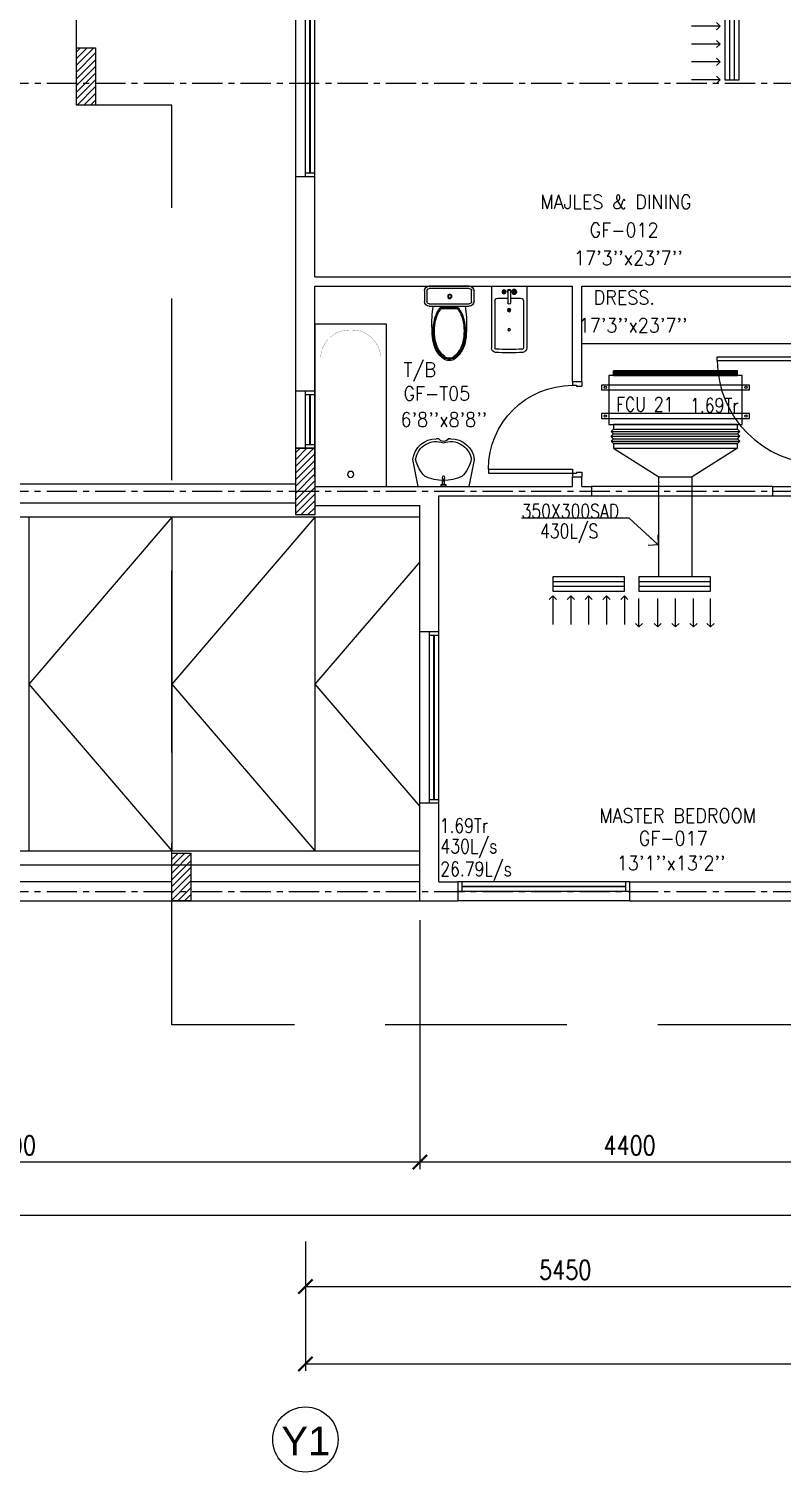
# Model space of a CAD drawing. Header units: millimetres. Extents: x -1288794 to 2153086, y -2701644 to -1335282.
# Drawn here: x 848067 to 855967, y -1515261 to -1500119 of the extents above; entities that cross this region are included whole.
import ezdxf
from ezdxf.enums import TextEntityAlignment as Align

# ---------------------------------------------------------------- set-up
doc = ezdxf.new("R2010")
doc.units = ezdxf.units.MM
doc.header["$LTSCALE"] = 100
doc.header["$PDMODE"] = 34
doc.linetypes.add('CENTER', pattern=[50.8, 31.75, -6.35, 6.35, -6.35])
doc.linetypes.add('DASHED2', pattern=[9.525, 6.35, -3.175])
for name, color, linetype in [('A-ANNO-DIMS', 1, 'Continuous'), ('A-ANNO-SYMB', 33, 'Continuous'), ('A-ANNO-TEXT', 8, 'Continuous'), ('A-AREA', 8, 'CENTER'), ('A-DOOR', 4, 'Continuous'), ('A-FLOR-OVHD', 4, 'DASHED2'), ('A-FLOR-PFIX', 8, 'Continuous'), ('A-FLOR-SPCL', 8, 'Continuous'), ('A-GLAZ', 5, 'Continuous'), ('A-GRID', 253, 'CENTER'), ('A-WALL-FULL', 8, 'Continuous'), ('AC-SAD', 3, 'Continuous'), ('AC-SAD TEXT', 3, 'Continuous'), ('FCU-AC', 160, 'Continuous'), ('HATCH', 251, 'Continuous'), ('L-WALK', 8, 'Continuous'), ('RETURN GRILL RIGHT', 1, 'Continuous'), ('S-COL- HACT.', 9, 'Continuous'), ('S-COL.', 8, 'Continuous'), ('SUPPLY GRILL RIGHT', 3, 'Continuous')]:
    doc.layers.add(name, color=color, linetype=linetype)
doc.styles.add('ROMANS', font='romans.shx', dxfattribs={"width": 0.8})
doc.styles.add('SANSSERIF', font='sas_____.pfb')
doc.styles.add('SIMPLEX', font='simplex.shx', dxfattribs={"width": 0.8})
doc.dimstyles.new('100 of DIM2', dxfattribs={"dimscale": 0, "dimtxt": 200, "dimasz": 150, "dimexe": 75, "dimexo": 200, "dimgap": 75, "dimtad": 1, "dimdec": 0, "dimrnd": 5, "dimzin": 0, "dimdsep": 46, "dimtxsty": 'ROMANS', "dimblk": 'ARCHTICK', "dimcen": 100, "dimclrd": 94, "dimclre": 94, "dimclrt": 2, "dimadec": 0, "dimazin": 0, "dimtfac": 1, "dimtdec": 0, "dimtofl": 0, "dimtmove": 2, "dimatfit": 3, "dimldrblk": 'OPEN90', "dimfxl": 75, "dimtolj": 1, "dimtzin": 0, "dimarcsym": 0})
pattern_1 = [(45, (1972922.05, -1109556.65), (-35.355339, 35.355339), [])]

# ---------------------------------------------------------------- blocks, each defined once
blk = doc.blocks.new('BIDET-1')
for p, q in [((175, 0), (-175, 0)), ((-185, -10), (-185, -649)), ((-15, -125), (-120, -125)), ((-39, -59), (-69, -59)), ((-54, -44), (-54, -74)), ((-15, -54), (-15, -174)), ((15, -54), (15, -174)), ((120, -125), (15, -125)), ((39, -59), (69, -59)), ((54, -44), (54, -74)), ((185, -10), (185, -649)), ((-150, -155), (-150, -649)), ((12, -250), (-12, -250)), ((-9, -259), (9, -241)), ((-9, -241), (9, -259)), ((0, -238), (0, -262)), ((150, -155), (150, -649))]:
    blk.add_line(p, q)
for centre, radius in [((-54, -59), 25), ((-54, -59), 20), ((-54, -59), 15.2), ((-54, -59), 10.2), ((54, -59), 20), ((54, -59), 15.2), ((54, -59), 10.2), ((0, -250), 17.5), ((0, -250), 12.5), ((0, -457), 12.5), ((0, -457), 10)]:
    blk.add_circle(centre, radius)
for centre, radius, start, end in [((-175, -10), 10, 90, 180), ((175, -10), 10, 0, 90), ((-120, -155), 30, 90, 180), ((0, -54), 20, 318.5904, 221.4096), ((0, -54), 15, 0, 180), ((120, -155), 30, 0, 90), ((0, -174), 15, 180, 0), ((-140, -649), 45, 180, 265.2062), ((-140, -649), 10, 180, 265.2062), ((0, 1020), 1720, 265.2062, 274.7938), ((0, 1020), 1685, 265.2062, 274.7938), ((140, -649), 10, 274.7938, 0), ((140, -649), 45, 274.7938, 0)]:
    blk.add_arc(centre, radius, start, end)
blk = doc.blocks.new('D-120-R1')
for p, q in [((-80, 1180), (-40, 1180)), ((-80, 1180), (-80, 100)), ((-40, 1180), (-40, 55)), ((-1200, 100), (-1160, 100)), ((-1200, 100), (-1200, 0)), ((-1160, 100), (-1160, 55)), ((-1160, 55), (-1150, 55)), ((-1150, 55), (-1150, 0)), ((-80, 100), (0, 100)), ((-50, 55), (-40, 55)), ((-50, 55), (-50, 0)), ((-50, 0), (0, 0)), ((0, 100), (0, 0)), ((-1200, 0), (-1150, 0))]:
    blk.add_line(p, q)
at = {"linetype": 'Continuous'}
blk.add_arc((-80, 100), 1080, 90, 180, dxfattribs=at)
blk = doc.blocks.new('D-100-R1')
for p, q in [((-80, 980), (-80, 100)), ((-80, 980), (-40, 980)), ((-40, 980), (-40, 55)), ((-1000, 100), (-1000, 0)), ((-1000, 100), (-960, 100)), ((-960, 100), (-960, 55)), ((-960, 55), (-950, 55)), ((-950, 55), (-950, 0)), ((-80, 100), (0, 100)), ((-50, 55), (-50, 0)), ((-50, 55), (-40, 55)), ((-50, 0), (0, 0)), ((0, 100), (0, 0)), ((-1000, 0), (-950, 0))]:
    blk.add_line(p, q)
at = {"linetype": 'Continuous'}
blk.add_arc((-80, 100), 880, 90, 180, dxfattribs=at)
blk = doc.blocks.new('WC-1')
for p, q in [((-210, 0), (210, 0)), ((-260, -160), (-260, -50)), ((-235, -160), (-235, -50)), ((-210, -25), (210, -25)), ((235, -50), (235, -160)), ((260, -50), (260, -160)), ((210, -185), (-210, -185)), ((210, -210), (-210, -210)), ((91, -223), (-91, -223)), ((86, -235), (-86, -235))]:
    blk.add_line(p, q)
for radius in [22.1, 17.1]:
    blk.add_circle((-6, -107), radius)
for centre, radius, start, end in [((-210, -50), 50, 90, 180), ((-210, -50), 25, 90, 180), ((210, -50), 50, 360, 90), ((210, -50), 25, 360, 90), ((-210, -160), 50, 180, 270), ((-210, -160), 25, 180, 270), ((722, -383), 904, 168.9529, 184.0632), ((178, -428), 341, 149.8586, 166.4766), ((178, -428), 328, 149.8586, 166.4766), ((69, -365), 214, 138.4152, 149.8586), ((69, -365), 201, 139.9943, 149.8586), ((-69, -365), 201, 30.1414, 40.0057), ((-69, -365), 214, 30.1414, 41.5848), ((-178, -428), 328, 13.5234, 30.1414), ((-178, -428), 341, 13.5234, 30.1414), ((210, -160), 25, 270, 360), ((210, -160), 50, 270, 360), ((352, -470), 532, 177.5541, 180), ((352, -470), 520, 166.4766, 180), ((352, -470), 507, 166.4766, 180), ((-352, -470), 507, 360, 13.5234), ((-352, -470), 520, 360, 13.5234), ((-352, -470), 532, 360, 2.4459), ((352, -470), 532, 180, 193.5234), ((352, -470), 520, 180, 193.5234), ((178, -512), 353, 193.5234, 210.1414), ((352, -470), 507, 180, 193.5234), ((178, -512), 341, 193.5234, 210.1414), ((178, -512), 328, 193.5234, 210.1414), ((-178, -512), 328, 329.8586, 346.4766), ((-178, -512), 341, 329.8586, 346.4766), ((-178, -512), 353, 329.8586, 346.4766), ((-352, -470), 507, 346.4766, 360), ((-352, -470), 520, 346.4766, 360), ((-352, -470), 532, 346.4766, 360), ((69, -575), 226, 210.1414, 234.4972), ((69, -575), 214, 210.1414, 234.4972), ((69, -575), 201, 210.1414, 234.4972), ((0, -672), 95.9, 234.4972, 270), ((0, -672), 83.4, 234.4972, 270), ((0, -672), 83.4, 270, 305.5028), ((0, -672), 95.9, 270, 305.5028), ((-69, -575), 201, 305.5028, 329.8586), ((-69, -575), 214, 305.5028, 329.8586), ((-69, -575), 226, 305.5028, 329.8586), ((0, -672), 108, 234.4972, 270), ((0, -672), 108, 270, 305.5028)]:
    blk.add_arc(centre, radius, start, end)
at = {"linetype": 'Continuous', "ltscale": 50}
blk.add_arc((-722, -383), 904, 355.9368, 11.0471, dxfattribs=at)
blk = doc.blocks.new('LAV-4')
for p, q in [((-266, 0), (-322, -283)), ((-266, 0), (268, 0)), ((268, 0), (324, -280)), ((-48, -500), (-75, -500)), ((75, -500), (50, -500))]:
    blk.add_line(p, q)
for points in [[(-25, 0), (-25, -18), (25, -18), (25, 0)], [(-9, -20), (-9, -57), (8, -57), (8, -20)]]:
    blk.add_lwpolyline(points, close=True)
blk.add_circle((0, -91), 15.4)
for centre, radius, start, end in [((74, -366), 375, 135.3333, 167.1432), ((0, -539), 477, 66.1261, 113.874), ((-74, -366), 375, 12.5199, 44.6667), ((-75, -250), 250, 187.6784, 270), ((-75, -250), 220, 188.5814, 289.9523), ((75, -250), 220, 250.0878, 350.8515), ((75, -250), 250, 270, 353.0121), ((1, -527), 55.9, 28.7827, 151.2173), ((50, -499), 0, 238.1883, 0)]:
    blk.add_arc(centre, radius, start, end)
blk = doc.blocks.new('BT-2')
blk.add_lwpolyline([(0, 750), (1700, 750), (1700, 0), (0, 0)], close=True)
at = {"const_width": 2}
blk.add_lwpolyline([(60, 690), (1340, 690, -0.414214), (1640, 390), (1640, 360, -0.414214), (1340, 60), (60, 60)], format="xyb", close=True, dxfattribs=at)
blk.add_circle((125, 375), 31.9)
blk = doc.blocks.new('W-180')
for p, q in [((1800, 100), (0, 100)), ((1800, 0), (0, 0)), ((40, 0), (40, 100)), ((1760, 100), (1760, 0))]:
    blk.add_line(p, q)
at = {"linetype": 'Continuous'}
for p, q in [((1760, 53), (40, 53)), ((1760, 47), (40, 47))]:
    blk.add_line(p, q, dxfattribs=at)
blk = doc.blocks.new('W-60')
for p, q in [((600, 100), (0, 100)), ((600, 0), (0, 0)), ((40, 0), (40, 100)), ((560, 100), (560, 0))]:
    blk.add_line(p, q)
at = {"linetype": 'Continuous'}
for p, q in [((560, 53), (40, 53)), ((560, 47), (40, 47))]:
    blk.add_line(p, q, dxfattribs=at)
blk = doc.blocks.new('_ArchTick')
at = {"color": 0, "linetype": 'ByBlock', "const_width": 0.15}
blk.add_lwpolyline([(-0.5, -0.5), (0.5, 0.5)], dxfattribs=at)
blk = doc.blocks.new('*D544')
at = {"layer": 'A-ANNO-DIMS', "color": 94, "lineweight": -2, "ltscale": 3, "transparency": 16777216}
for p, q in [((850967, -1512840), (850967, -1513390)), ((856417, -1512840), (856417, -1513390)), ((850967, -1513315), (856417, -1513315))]:
    blk.add_line(p, q, dxfattribs=at)
at = {"layer": 'Defpoints', "color": 0, "ltscale": 3, "transparency": 16777216}
for p in [(850967, -1512640), (856417, -1512640), (856417, -1513315)]:
    blk.add_point(p, dxfattribs=at)
at = {"layer": 'A-ANNO-DIMS', "color": 94, "lineweight": -2, "ltscale": 3, "transparency": 16777216, "xscale": 150, "yscale": 150, "zscale": 150, "rotation": 180}
blk.add_blockref('_ArchTick', (850967, -1513315), dxfattribs=at)
at = {"layer": 'A-ANNO-DIMS', "color": 94, "lineweight": -2, "ltscale": 3, "transparency": 16777216, "xscale": 150, "yscale": 150, "zscale": 150}
blk.add_blockref('_ArchTick', (856417, -1513315), dxfattribs=at)
at = {"layer": 'A-ANNO-DIMS', "color": 2, "ltscale": 3, "transparency": 16777216, "insert": (853692, -1513140), "char_height": 200, "attachment_point": 5, "style": 'ROMANS'}
blk.add_mtext('\\A1;5450', dxfattribs=at)
blk = doc.blocks.new('_Open90')
at = {"color": 0, "linetype": 'ByBlock', "lineweight": -2}
for p, q in [((0, 0), (-1, 0)), ((-0.5, 0.5), (0, 0)), ((0, 0), (-0.5, -0.5))]:
    blk.add_line(p, q, dxfattribs=at)
blk = doc.blocks.new('*D549')
at = {"layer": 'A-ANNO-DIMS', "color": 94, "lineweight": -2, "ltscale": 3, "transparency": 16777216}
for p, q in [((850967, -1512975), (850967, -1514200)), ((876467, -1512975), (876467, -1514200)), ((850967, -1514125), (876467, -1514125))]:
    blk.add_line(p, q, dxfattribs=at)
at = {"layer": 'Defpoints', "color": 0, "ltscale": 3, "transparency": 16777216}
for p in [(850967, -1512775), (876467, -1512775), (876467, -1514125)]:
    blk.add_point(p, dxfattribs=at)
at = {"layer": 'A-ANNO-DIMS', "color": 94, "lineweight": -2, "ltscale": 3, "transparency": 16777216, "xscale": 150, "yscale": 150, "zscale": 150, "rotation": 180}
blk.add_blockref('_ArchTick', (850967, -1514125), dxfattribs=at)
at = {"layer": 'A-ANNO-DIMS', "color": 94, "lineweight": -2, "ltscale": 3, "transparency": 16777216, "xscale": 150, "yscale": 150, "zscale": 150}
blk.add_blockref('_ArchTick', (876467, -1514125), dxfattribs=at)
at = {"layer": 'A-ANNO-DIMS', "color": 2, "ltscale": 3, "transparency": 16777216, "insert": (863717, -1513950), "char_height": 200, "attachment_point": 5, "style": 'ROMANS'}
blk.add_mtext('\\A1;25500', dxfattribs=at)
blk = doc.blocks.new('*D550')
at = {"layer": 'A-ANNO-DIMS', "color": 94, "linetype": 'Continuous', "lineweight": -2, "ltscale": 3, "transparency": 16777216}
for p, q in [((852167, -1509469), (852167, -1512083)), ((856567, -1509469), (856567, -1512083)), ((856567, -1512008), (852167, -1512008))]:
    blk.add_line(p, q, dxfattribs=at)
at = {"layer": 'Defpoints', "color": 0, "linetype": 'Continuous', "ltscale": 3, "transparency": 16777216}
for p in [(852167, -1509269), (856567, -1509269), (852167, -1512008)]:
    blk.add_point(p, dxfattribs=at)
at = {"layer": 'A-ANNO-DIMS', "color": 94, "linetype": 'Continuous', "lineweight": -2, "ltscale": 3, "transparency": 16777216, "xscale": 150, "yscale": 150, "zscale": 150, "rotation": 180}
blk.add_blockref('_ArchTick', (852167, -1512008), dxfattribs=at)
at = {"layer": 'A-ANNO-DIMS', "color": 94, "linetype": 'Continuous', "lineweight": -2, "ltscale": 3, "transparency": 16777216, "xscale": 150, "yscale": 150, "zscale": 150}
blk.add_blockref('_ArchTick', (856567, -1512008), dxfattribs=at)
at = {"layer": 'A-ANNO-DIMS', "color": 2, "linetype": 'Continuous', "ltscale": 3, "transparency": 16777216, "insert": (854367, -1511833), "char_height": 200, "attachment_point": 5, "style": 'ROMANS'}
blk.add_mtext('\\A1;4400', dxfattribs=at)
blk = doc.blocks.new('*D551')
at = {"layer": 'A-ANNO-DIMS', "color": 94, "linetype": 'Continuous', "lineweight": -2, "ltscale": 3, "transparency": 16777216}
for p, q in [((843567, -1509469), (843567, -1512083)), ((852167, -1509469), (852167, -1512083)), ((852167, -1512008), (843567, -1512008))]:
    blk.add_line(p, q, dxfattribs=at)
at = {"layer": 'Defpoints', "color": 0, "linetype": 'Continuous', "ltscale": 3, "transparency": 16777216}
for p in [(843567, -1509269), (852167, -1509269), (843567, -1512008)]:
    blk.add_point(p, dxfattribs=at)
at = {"layer": 'A-ANNO-DIMS', "color": 94, "linetype": 'Continuous', "lineweight": -2, "ltscale": 3, "transparency": 16777216, "xscale": 150, "yscale": 150, "zscale": 150, "rotation": 180}
blk.add_blockref('_ArchTick', (843567, -1512008), dxfattribs=at)
at = {"layer": 'A-ANNO-DIMS', "color": 94, "linetype": 'Continuous', "lineweight": -2, "ltscale": 3, "transparency": 16777216, "xscale": 150, "yscale": 150, "zscale": 150}
blk.add_blockref('_ArchTick', (852167, -1512008), dxfattribs=at)
at = {"layer": 'A-ANNO-DIMS', "color": 2, "linetype": 'Continuous', "ltscale": 3, "transparency": 16777216, "insert": (847867, -1511833), "char_height": 200, "attachment_point": 5, "style": 'ROMANS'}
blk.add_mtext('\\A1;8600', dxfattribs=at)
blk = doc.blocks.new('fcu 2 tr')
h = blk.add_hatch()
h.set_pattern_fill('NET', color=3)
h.paths.add_polyline_path([(80954, -1588493), (79654, -1588493), (79654, -1588543), (80954, -1588543)])
at = {"layer": 'FCU-AC'}
for p, q in [((79654, -1587780), (79629, -1587805)), ((80979, -1587805), (79629, -1587805)), ((79654, -1587830), (79629, -1587805)), ((79654, -1587830), (79629, -1587855)), ((80979, -1587855), (79629, -1587855)), ((79654, -1587880), (79629, -1587855)), ((80954, -1587780), (79654, -1587780)), ((80954, -1587830), (79654, -1587830)), ((80954, -1587830), (79654, -1587830)), ((80954, -1587780), (80979, -1587805)), ((80954, -1587830), (80979, -1587805)), ((80954, -1587830), (80979, -1587855)), ((80954, -1587880), (80979, -1587855)), ((79654, -1587880), (79629, -1587905)), ((80979, -1587905), (79629, -1587905)), ((79654, -1587930), (79629, -1587905)), ((80954, -1587880), (79654, -1587880)), ((80954, -1587880), (79654, -1587880)), ((80954, -1587880), (80979, -1587905)), ((80954, -1587930), (80979, -1587905))]:
    blk.add_line(p, q, dxfattribs=at)
at = {"layer": 'FCU-AC', "color": 1}
for p, q in [((80954, -1587730), (79654, -1587730)), ((79654, -1587730), (79654, -1587780)), ((79654, -1587780), (80954, -1587780)), ((80954, -1587780), (80954, -1587730)), ((80954, -1587930), (79654, -1587930)), ((79654, -1587930), (79654, -1587980)), ((79654, -1587980), (80954, -1587980)), ((80954, -1587980), (80954, -1587930))]:
    blk.add_line(p, q, dxfattribs=at)
at = {"layer": 'FCU-AC'}
blk.add_lwpolyline([(79604, -1588493), (81004, -1588493), (81004, -1587980), (79604, -1587980)], close=True, dxfattribs=at)
at = {"layer": 'FCU-AC', "color": 6}
for points in [[(79529, -1588093), (81079, -1588093), (81079, -1588043), (79529, -1588043)], [(79529, -1588393), (81079, -1588393), (81079, -1588343), (79529, -1588343)]]:
    blk.add_lwpolyline(points, close=True, dxfattribs=at)
at = {"layer": 'FCU-AC', "color": 3}
blk.add_lwpolyline([(79654, -1588543), (80954, -1588543), (80954, -1588493), (79654, -1588493)], close=True, dxfattribs=at)
at = {"layer": 'FCU-AC', "color": 6}
for centre in [(79566, -1588068), (81041, -1588068), (79566, -1588368), (81041, -1588368)]:
    blk.add_circle(centre, 12.5, dxfattribs=at)
blk = doc.blocks.new('RETURN GRILL RIGHT')
at = {"layer": 'RETURN GRILL RIGHT'}
for p, q in [((375, 25), (-375, 25)), ((375, -25), (-375, -25))]:
    blk.add_line(p, q, dxfattribs=at)
blk.add_lwpolyline([(-375, -75), (375, -75), (375, 75), (-375, 75)], close=True, dxfattribs=at)
for points in [[(-375, -125), (-375, -425)], [(-187.5, -125), (-187.5, -425)], [(0, -125), (0, -425)], [(187.5, -125), (187.5, -425)], [(375, -125), (375, -425)]]:
    blk.add_leader(points, dimstyle='100 of DIM2', override={"dimscale": 1, "dimasz": 75, "dimtad": 0, "dimclrd": 0, "dimfxl": 0.2}, dxfattribs=at)
blk = doc.blocks.new('SUPPLY GRILL RIGHT')
at = {"layer": 'SUPPLY GRILL RIGHT'}
for p, q in [((375, 25), (-375, 25)), ((375, -25), (375, 25)), ((375, -25), (-375, -25)), ((375, -75), (375, -25))]:
    blk.add_line(p, q, dxfattribs=at)
blk.add_lwpolyline([(-375, -75), (375, -75), (375, 75), (-375, 75)], close=True, dxfattribs=at)
for points in [[(-375, -450), (-375, -150)], [(-178.5, -450), (-178.5, -150)], [(9, -450), (9, -150)], [(196.5, -450), (196.5, -150)], [(375, -450), (375, -150)]]:
    blk.add_leader(points, dimstyle='100 of DIM2', override={"dimscale": 1, "dimasz": 75, "dimtad": 0, "dimclrd": 0, "dimfxl": 0.2}, dxfattribs=at)

msp = doc.modelspace()

# ---------------------------------------------------------------- hatches: boundary and pattern name
at = {"layer": 'S-COL- HACT.', "linetype": 'Continuous', "ltscale": 3}
h = msp.add_hatch(dxfattribs=at)
h.set_pattern_fill('ANSI31', color=256, scale=400, style=0)
h.set_pattern_definition(pattern_1)
h.paths.add_polyline_path([(848566.9, -1500918.6), (848566.9, -1500318.6), (848766.9, -1500318.6), (848766.9, -1500918.6)])
h = msp.add_hatch(dxfattribs=at)
h.set_pattern_fill('ANSI31', color=256, scale=400, style=0)
h.set_pattern_definition(pattern_1)
h.paths.add_polyline_path([(850866.9, -1505218.6), (850866.9, -1504518.6), (851066.9, -1504518.6), (851066.9, -1505218.6)])
h = msp.add_hatch(dxfattribs=at)
h.set_pattern_fill('ANSI31', color=256, scale=400, style=0)
h.set_pattern_definition(pattern_1)
h.paths.add_polyline_path([(849766.9, -1508768.6), (849766.9, -1509268.6), (849566.9, -1509268.6), (849566.9, -1508768.6)])

# ---------------------------------------------------------------- linework, layer by layer
at = {"layer": 'A-ANNO-SYMB', "ltscale": 3}
msp.add_circle((850966.9, -1514919.1), 342.2, dxfattribs=at)
at = {"layer": 'A-AREA', "linetype": 'Continuous', "ltscale": 3}
for p, q in [((843566.9, -1504893.6), (850866.9, -1504893.6)), ((850866.9, -1505093.6), (843566.9, -1505093.6)), ((849566.9, -1509068.6), (843566.9, -1509068.6)), ((852166.9, -1509068.6), (849766.9, -1509068.6)), ((843566.9, -1509268.6), (852166.9, -1509268.6))]:
    msp.add_line(p, q, dxfattribs=at)
at = {"layer": 'A-AREA', "ltscale": 15}
msp.add_line((878666.9, -1512568.6), (843566.9, -1512568.6), dxfattribs=at)
at = {"layer": 'A-FLOR-OVHD', "linetype": 'Continuous', "ltscale": 3}
for p, q in [((855866.9, -1504918.6), (853966.9, -1504918.6)), ((853966.9, -1505018.6), (855866.9, -1505018.6))]:
    msp.add_line(p, q, dxfattribs=at)
at = {"layer": 'A-FLOR-OVHD', "ltscale": 3}
msp.add_lwpolyline([(876566.9, -1509268.6), (876566.9, -1510568.6), (863766.9, -1510568.6), (863766.9, -1509268.6), (862466.9, -1509268.6), (862466.9, -1510568.6), (858166.9, -1510568.6), (858166.9, -1510168.6), (856566.9, -1510168.6), (856566.9, -1510568.6), (849566.9, -1510568.6), (849566.9, -1500918.6), (848566.9, -1500918.6), (848566.9, -1496418.6)], dxfattribs=at)
msp.add_lwpolyline([(876566.9, -1509268.6), (876566.9, -1510568.6), (863766.9, -1510568.6), (863766.9, -1509268.6), (862466.9, -1509268.6), (862466.9, -1510568.6), (858166.9, -1510568.6), (858166.9, -1510168.6), (856566.9, -1510168.6), (856566.9, -1510568.6), (849566.9, -1510568.6), (849566.9, -1500918.6), (848566.9, -1500918.6), (848566.9, -1496418.6)], dxfattribs=at)
at = {"layer": 'A-FLOR-SPCL', "ltscale": 3}
msp.add_line((853866.9, -1503418.6), (856366.9, -1503418.6), dxfattribs=at)
at = {"layer": 'A-GLAZ', "ltscale": 3}
for p, q in [((850866.9, -1501668.6), (850866.9, -1499868.6)), ((850866.9, -1504518.6), (850866.9, -1503918.6)), ((852166.9, -1508243.6), (852166.9, -1506443.6)), ((854366.9, -1509268.6), (852566.9, -1509268.6))]:
    msp.add_line(p, q, dxfattribs=at)
at = {"layer": 'A-GRID', "ltscale": 0.1}
for p, q in [((839111.1, -1500687.6), (882650.7, -1500687.6)), ((839109.7, -1504968.6), (882649.2, -1504968.6)), ((839109.7, -1509168.6), (882649.2, -1509168.6))]:
    msp.add_line(p, q, dxfattribs=at)
at = {"layer": 'A-WALL-FULL', "ltscale": 3}
for p, q in [((848566.9, -1500918.6), (848566.9, -1500318.6, 0)), ((848566.9, -1500318.6, 0), (848766.9, -1500318.6)), ((848766.9, -1500318.6), (848766.9, -1500918.6)), ((848766.9, -1500918.6), (848566.9, -1500918.6)), ((850866.9, -1502918.6), (850866.9, -1501668.6)), ((850866.9, -1501668.6), (851066.9, -1501668.6)), ((851066.9, -1502718.6), (851066.9, -1501668.6)), ((851066.9, -1502718.6), (856366.9, -1502718.6)), ((851066.9, -1502818.6), (853766.9, -1502818.6)), ((851066.9, -1503918.6), (851066.9, -1502818.6)), ((853766.9, -1503818.6), (853766.9, -1502818.6)), ((853866.9, -1503818.6), (853866.9, -1502818.6)), ((853866.9, -1502818.6), (856366.9, -1502818.6)), ((850866.9, -1502918.6), (850866.9, -1502918.6)), ((850866.9, -1503918.6), (850866.9, -1502918.6)), ((853766.9, -1503818.6), (853866.9, -1503818.6)), ((851066.9, -1503918.6), (850866.9, -1503918.6)), ((851066.9, -1504518.6), (850866.9, -1504518.6)), ((850866.9, -1505218.6), (850866.9, -1504518.6)), ((851066.9, -1504818.6), (851066.9, -1504518.6)), ((851066.9, -1504818.6), (851066.9, -1504518.6)), ((853766.9, -1504818.6), (853866.9, -1504818.6)), ((853766.9, -1504918.6), (853766.9, -1504818.6)), ((853866.9, -1504918.6), (853866.9, -1504818.6)), ((851066.9, -1504918.6), (853766.9, -1504918.6)), ((852366.9, -1505018.6), (853966.9, -1505018.6)), ((852366.9, -1506443.6), (852366.9, -1505018.6)), ((853866.9, -1504918.6), (853966.9, -1504918.6)), ((853966.9, -1504918.6), (853966.9, -1505018.6)), ((855866.9, -1504918.6), (856066.9, -1504918.6)), ((855866.9, -1504918.6), (855866.9, -1505018.6)), ((855866.9, -1505018.6), (856066.9, -1505018.6)), ((851066.9, -1505118.6), (852166.9, -1505118.6)), ((851066.9, -1505118.6), (851066.9, -1505218.6)), ((852166.9, -1506443.6), (852166.9, -1505118.6)), ((851066.9, -1505218.6), (850866.9, -1505218.6)), ((852366.9, -1506443.6), (852166.9, -1506443.6)), ((852166.9, -1509268.6), (852166.9, -1508243.6)), ((852366.9, -1508243.6), (852166.9, -1508243.6)), ((852366.9, -1509068.6), (852366.9, -1508243.6)), ((852366.9, -1509068.6), (852566.9, -1509068.6)), ((852566.9, -1509068.6), (852566.9, -1509268.6)), ((854366.9, -1509068.6), (856066.9, -1509068.6)), ((854366.9, -1509068.6), (854366.9, -1509268.6)), ((852166.9, -1509268.6), (852566.9, -1509268.6)), ((854366.9, -1509268.6), (856566.9, -1509268.6))]:
    msp.add_line(p, q, dxfattribs=at)
at = {"layer": 'A-WALL-FULL', "linetype": 'Continuous', "ltscale": 3}
for points in [[(848566.9, -1500318.6), (848766.9, -1500318.6), (848766.9, -1500918.6), (848566.9, -1500918.6)], [(849566.9, -1508768.6), (849766.9, -1508768.6), (849766.9, -1509268.6), (849566.9, -1509268.6)]]:
    msp.add_lwpolyline(points, close=True, dxfattribs=at)
at = {"layer": 'AC-SAD'}
for p, q in [((854199.2, -1504518.6), (855499.2, -1504518.6)), ((854199.2, -1504518.6), (854674.2, -1504818.6)), ((855499.2, -1504518.6), (855024.2, -1504818.6)), ((854674.2, -1504818.6), (855024.2, -1504818.6)), ((854674.2, -1505868.6), (854674.2, -1504818.6)), ((855024.2, -1505868.6), (855024.2, -1504818.6))]:
    msp.add_line(p, q, dxfattribs=at)
at = {"layer": 'HATCH', "ltscale": 3}
for p, q in [((848066.9, -1505243.6), (848066.9, -1508743.6)), ((849566.9, -1505243.6), (849566.9, -1508743.6)), ((851066.9, -1505243.6), (851066.9, -1508743.6))]:
    msp.add_line(p, q, dxfattribs=at)
for points in [[(849566.9, -1505243.6), (848066.9, -1506993.6), (849566.9, -1508743.6)], [(851066.9, -1505243.6), (849566.9, -1506993.6), (851066.9, -1508743.6)], [(852166.9, -1505710.3), (851066.9, -1506993.6), (852166.9, -1508277)]]:
    msp.add_lwpolyline(points, dxfattribs=at)
at = {"layer": 'L-WALK', "ltscale": 3}
for p, q in [((850866.9, -1505093.6), (842566.9, -1505093.6)), ((852166.9, -1505243.6), (842566.9, -1505243.6)), ((846047.2, -1508743.6), (852166.9, -1508743.6)), ((852166.9, -1508893.6), (842566.9, -1508893.6))]:
    msp.add_line(p, q, dxfattribs=at)
at = {"layer": 'S-COL.', "linetype": 'Continuous', "ltscale": 3}
for points in [[(848566.9, -1500918.6), (848566.9, -1500318.6), (848766.9, -1500318.6), (848766.9, -1500918.6)], [(848566.9, -1500918.6), (848566.9, -1500318.6), (848766.9, -1500318.6), (848766.9, -1500918.6)], [(848566.9, -1500918.6), (848566.9, -1500318.6), (848766.9, -1500318.6), (848766.9, -1500918.6)], [(850866.9, -1505218.6), (850866.9, -1504518.6), (851066.9, -1504518.6), (851066.9, -1505218.6)], [(849766.9, -1508768.6), (849766.9, -1509268.6), (849566.9, -1509268.6), (849566.9, -1508768.6)]]:
    msp.add_lwpolyline(points, close=True, dxfattribs=at)

# ---------------------------------------------------------------- block references
at = {"layer": 'A-DOOR', "ltscale": 3, "rotation": 90}
msp.add_blockref('D-120-R1', (856466.9, -1503518.6), dxfattribs=at)
at = {"layer": 'A-DOOR', "ltscale": 3, "xscale": -1, "rotation": 90}
msp.add_blockref('D-100-R1', (853866.9, -1504818.6), dxfattribs=at)
at = {"layer": 'A-FLOR-PFIX', "ltscale": 3, "xscale": -1}
for name, p in [('WC-1', (852475.7, -1502818.6)), ('BIDET-1', (853103.9, -1502818.6))]:
    msp.add_blockref(name, p, dxfattribs=at)
for name, p, rotation in [('BT-2', (851066.9, -1504918.6), 270), ('LAV-4', (852415.2, -1504918.6), 180)]:
    msp.add_blockref(name, p, dxfattribs=dict(at, rotation=rotation))
at = {"layer": 'A-GLAZ', "ltscale": 3, "xscale": -1}
for name, p, rotation in [('W-180', (851066.9, -1499868.6), 90), ('W-60', (851066.9, -1503918.6), 90), ('W-180', (852366.9, -1506443.6), 90), ('W-180', (852566.9, -1509068.6), 180)]:
    msp.add_blockref(name, p, dxfattribs=dict(at, rotation=rotation))
at = {"layer": 'FCU-AC', "rotation": 180}
msp.add_blockref('fcu 2 tr', (935152.7, -3092248.6), dxfattribs=at)
at = {"layer": 'RETURN GRILL RIGHT', "rotation": 270}
msp.add_blockref('RETURN GRILL RIGHT', (855441.9, -1500277.7), dxfattribs=at)
at = {"layer": 'RETURN GRILL RIGHT'}
msp.add_blockref('RETURN GRILL RIGHT', (853937.7, -1505943.6), dxfattribs=at)
at = {"layer": 'SUPPLY GRILL RIGHT'}
msp.add_blockref('SUPPLY GRILL RIGHT', (854840.2, -1505943.6), dxfattribs=at)

# ---------------------------------------------------------------- texts
at = {"layer": 'A-ANNO-TEXT', "style": 'ROMANS', "width": 0.9}
for s, p in [('MAJLES & DINING', (853432.3, -1502008.5)), ('GF-012', (853947.9, -1502304.7)), ("17'3''x23'7''", (853784, -1502597.7)), ('DRESS.', (853990.6, -1503012)), ("17'3''x23'7''", (853834, -1503304.2)), ('T/B', (851995.6, -1503768.8)), ('GF-T05', (851995.6, -1504019.3)), ("6'8''x8'8''", (851965, -1504292.6)), ('MASTER BEDROOM', (854049.6, -1508447.5)), ('GF-017', (854462.8, -1508685.7)), ("13'1''x13'2''", (854232.9, -1508945.9))]:
    msp.add_text(s, height=150, dxfattribs=at).set_placement(p)
at = {"layer": 'A-ANNO-TEXT', "style": 'SANSSERIF'}
msp.add_text('Y1', height=300, dxfattribs=at).set_placement((850971.5, -1515083.7), align=Align.CENTER)
at = {"layer": 'AC-SAD TEXT', "style": 'SIMPLEX', "width": 0.8}
for s, p in [('FCU 21', (854225.5, -1504133.4)), ('1.69Tr', (855001.6, -1504144.5)), ('350X300SAD', (853233.7, -1505254)), ('430L/S', (853427.1, -1505463.4)), ('1.69Tr', (852374.6, -1508552.8)), ('430L/s', (852384, -1508769)), ('26.79L/s', (852381.7, -1509008.2))]:
    msp.add_text(s, height=150, dxfattribs=at).set_placement(p)

# ---------------------------------------------------------------- dimensions: what is measured, and where the dimension line sits
at = {"layer": 'A-ANNO-DIMS', "linetype": 'Continuous', "ltscale": 3}
for base, p1, p2, picture, middle in [((843566.9, -1512007.6), (852166.9, -1509268.6), (843566.9, -1509268.6), '*D551', (847866.9, -1511832.6)), ((852166.9, -1512007.6), (856566.9, -1509268.6), (852166.9, -1509268.6), '*D550', (854366.9, -1511832.6))]:
    dim = msp.add_linear_dim(base=base, p1=p1, p2=p2, dimstyle='100 of DIM2', override={"dimscale": 1}, dxfattribs=at)
    dim.commit()
    dim.dimension.update_dxf_attribs({"geometry": picture, "text_midpoint": middle})
at = {"layer": 'A-ANNO-DIMS', "ltscale": 3}
for base, p1, p2, picture, middle in [((856416.9, -1513315.3), (850966.9, -1512640), (856416.9, -1512640), '*D544', (853691.9, -1513140.3)), ((876466.9, -1514125.5), (850966.9, -1512774.8), (876466.9, -1512774.8), '*D549', (863716.9, -1513950.5))]:
    dim = msp.add_linear_dim(base=base, p1=p1, p2=p2, dimstyle='100 of DIM2', override={"dimscale": 1}, dxfattribs=at)
    dim.commit()
    dim.dimension.update_dxf_attribs({"geometry": picture, "text_midpoint": middle})

# ---------------------------------------------------------------- leaders
at = {"layer": 'AC-SAD TEXT'}
msp.add_leader([(854667.7, -1505532.6), (854362.5, -1505254), (853233.7, -1505254)], dimstyle='100 of DIM2', override={"dimscale": 1, "dimtad": 0, "dimfxl": 0.2}, dxfattribs=at)

doc.saveas('drawing.dxf')
